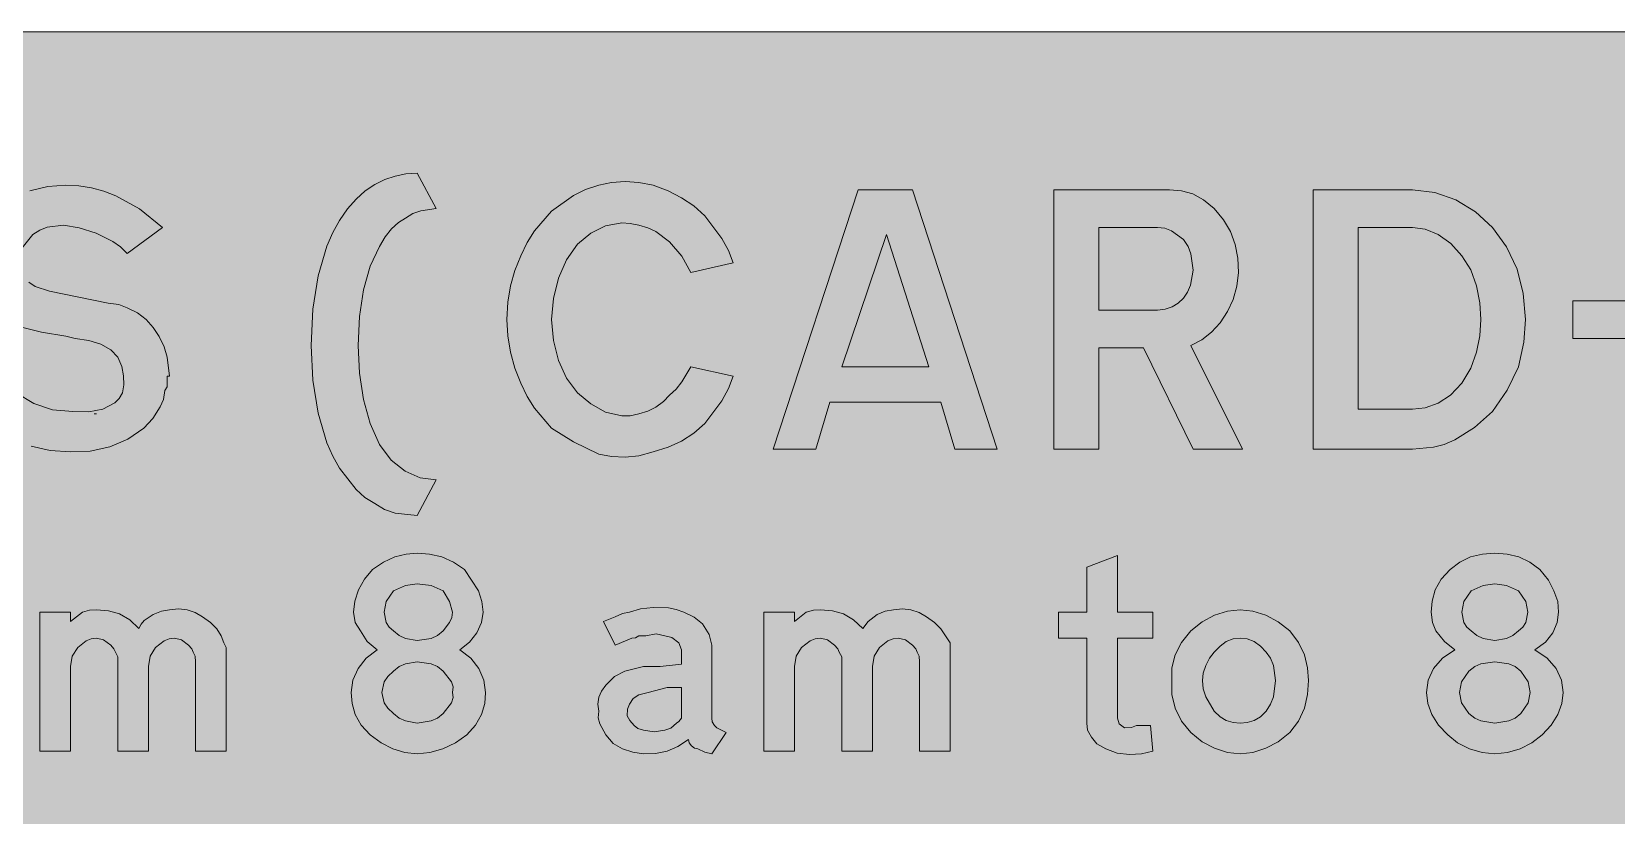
# Model space of a CAD drawing. Header units: metres. Extents: x 10 to 559, y 12 to 260.
# Drawn here: x 247.4 to 368.4, y 200.3 to 260.1 of the extents above; entities that cross this region are included whole.
import ezdxf

# ---------------------------------------------------------------- set-up
doc = ezdxf.new("R2010")
doc.units = ezdxf.units.M
for name, color, linetype, true_color in [('FILL_FIREBRICK_C36B00', 7, 'Continuous', 0xc36b00), ('FILL_WHITE_FFFFFF', 7, 'Continuous', 0xffffff), ('STROKE_WHITE_FFFFFF', 7, 'Continuous', 0xffffff)]:
    doc.layers.add(name, color=color, linetype=linetype, true_color=true_color)

msp = doc.modelspace()

# ---------------------------------------------------------------- hatches: boundary and pattern name
at = {"layer": 'FILL_FIREBRICK_C36B00', "true_color": 0xc36b00}
h = msp.add_hatch(color=7, dxfattribs=at)
h.dxf.hatch_style = 1
h.paths.add_polyline_path([(553.76, 259.97), (555.08, 259.58), (556.32, 258.96), (557.46, 258.12), (558.3, 256.98), (558.92, 255.74), (559.31, 254.42), (559.44, 253.08), (559.44, 19.26), (559.31, 17.91), (558.9, 16.56), (558.25, 15.32), (557.46, 14.22), (556.29, 13.28), (555.01, 12.6), (553.69, 12.2), (552.42, 12.06), (17.28, 12.06), (16.04, 12.2), (14.78, 12.6), (13.56, 13.28), (12.42, 14.22), (11.48, 15.36), (10.8, 16.61), (10.4, 17.92), (10.26, 19.26), (10.26, 253.08), (10.4, 254.34), (10.8, 255.6), (11.48, 256.93), (12.42, 258.12), (13.52, 259.04), (14.12, 259.36), (14.76, 259.56), (16.09, 259.97), (17.28, 260.1), (552.42, 260.1), (553.76, 259.97)])
at = {"layer": 'FILL_WHITE_FFFFFF', "true_color": 0xffffff}
h = msp.add_hatch(color=7, dxfattribs=at)
h.dxf.hatch_style = 1
h.paths.add_polyline_path([(276.84, 223.2), (275.15, 223.38), (274.33, 223.66), (273.6, 224.1), (272.85, 224.57), (272.18, 225.18), (270.9, 226.8), (270.39, 227.73), (269.95, 228.74), (269.28, 231.01), (268.87, 233.51), (268.74, 236.16), (268.87, 238.92), (269.28, 241.47), (269.95, 243.75), (270.39, 244.77), (270.9, 245.7), (271.52, 246.58), (272.18, 247.33), (272.87, 247.95), (273.6, 248.45), (274.36, 248.83), (275.15, 249.09), (275.98, 249.25), (276.84, 249.3), (278.28, 246.6), (277.11, 246.44), (276.51, 246.22), (275.94, 245.88), (275.4, 245.54), (274.88, 245.07), (274.4, 244.46), (273.96, 243.72), (273.25, 242.21), (272.74, 240.41), (272.44, 238.38), (272.34, 236.16), (272.44, 234.04), (272.74, 232.04), (273.25, 230.21), (273.96, 228.6), (274.86, 227.42), (275.92, 226.58), (277.07, 226.07), (278.28, 225.9), (276.84, 223.2)])
h = msp.add_hatch(color=7, dxfattribs=at)
h.dxf.hatch_style = 1
h.paths.add_polyline_path([(257.76, 233.28), (257.74, 233.01), (257.58, 232.74), (257.47, 232.04), (257.22, 231.48), (256.66, 230.6), (255.96, 229.86), (254.76, 229.02), (253.37, 228.42), (251.88, 228.09), (250.38, 228.06), (248.82, 228.16), (247.36, 228.47), (245.98, 228.97), (244.62, 229.68), (243.38, 230.6), (242.28, 231.66), (244.98, 233.82), (246.23, 232.56), (247.57, 231.73), (249, 231.26), (250.56, 231.12), (251.76, 231.09), (252.85, 231.3), (253.75, 231.78), (254.09, 232.13), (254.34, 232.56), (254.44, 233.16), (254.43, 233.84), (254.29, 234.56), (253.98, 235.26), (253.45, 235.84), (252.7, 236.25), (251.78, 236.53), (250.74, 236.7), (250.02, 236.88), (248.15, 237.17), (246.42, 237.6), (245.61, 237.98), (244.8, 238.5), (244.06, 239.27), (243.49, 240.21), (243.13, 241.28), (243, 242.46), (243.13, 243.66), (243.49, 244.8), (244.06, 245.8), (244.8, 246.6), (245.97, 247.41), (247.27, 247.97), (248.65, 248.3), (250.02, 248.4), (251.02, 248.35), (251.98, 248.2), (252.92, 247.94), (253.84, 247.59), (255.64, 246.58), (257.4, 245.16), (254.7, 243.18), (254.19, 243.68), (253.61, 244.1), (252.34, 244.73), (251.03, 245.13), (249.84, 245.34), (248.6, 245.18), (248.04, 244.96), (247.5, 244.62), (246.69, 243.61), (246.44, 243.03), (246.42, 242.46), (246.52, 241.93), (246.78, 241.43), (247.18, 240.99), (247.68, 240.66), (248.76, 240.3), (253.26, 239.4), (254.05, 239.29), (254.7, 239.04), (255.49, 238.66), (256.14, 238.14), (256.67, 237.54), (257.15, 236.84), (257.53, 236.06), (257.76, 235.26), (257.94, 233.82), (257.76, 233.82), (257.76, 233.75), (257.76, 233.64), (257.76, 233.28)])
h = msp.add_hatch(color=7, dxfattribs=at)
h.dxf.hatch_style = 1
h.paths.add_polyline_path([(297.04, 242.98), (296.1, 244.08), (295.06, 244.85), (294.43, 245.14), (293.76, 245.34), (293.09, 245.48), (292.45, 245.52), (291.22, 245.3), (290.09, 244.73), (289.08, 243.9), (288.24, 242.7), (287.62, 241.29), (287.23, 239.75), (287.1, 238.14), (287.23, 236.53), (287.62, 235.01), (288.24, 233.66), (289.08, 232.56), (290.09, 231.7), (291.22, 231.08), (292.45, 230.79), (293.09, 230.8), (293.76, 230.94), (294.43, 231.14), (295.06, 231.46), (295.63, 231.88), (296.1, 232.38), (296.61, 232.84), (297.04, 233.39), (297.72, 234.54), (300.96, 233.82), (300.6, 232.88), (300.08, 231.95), (298.8, 230.22), (297.95, 229.48), (297.02, 228.87), (295.99, 228.4), (294.84, 228.06), (293.76, 227.75), (292.7, 227.63), (291.68, 227.68), (290.7, 227.88), (288.76, 228.8), (287.1, 229.86), (285.79, 231.37), (285.23, 232.26), (284.76, 233.28), (284.29, 234.42), (283.95, 235.64), (283.75, 236.9), (283.68, 238.14), (283.75, 239.46), (283.95, 240.71), (284.29, 241.89), (284.76, 243), (285.23, 244.02), (285.79, 244.91), (287.1, 246.42), (288.76, 247.61), (289.68, 248.07), (290.7, 248.4), (291.68, 248.6), (292.7, 248.67), (293.76, 248.6), (294.84, 248.4), (295.99, 247.96), (297.02, 247.43), (297.95, 246.81), (298.8, 246.06), (300.08, 244.33), (300.6, 243.4), (300.96, 242.46), (297.72, 241.74), (297.04, 242.98)])
h = msp.add_hatch(color=7, dxfattribs=at)
h.dxf.hatch_style = 1
h.paths.add_polyline_path([(321.12, 228.24), (317.88, 228.24), (316.8, 231.84), (308.34, 231.84), (307.26, 228.24), (304.02, 228.24), (310.5, 248.04), (314.64, 248.04), (321.12, 228.24)])
h.paths.add_polyline_path([(309.24, 234.54), (315.9, 234.54), (312.66, 244.62), (309.24, 234.54)], flags=16)
h = msp.add_hatch(color=7, dxfattribs=at)
h.dxf.hatch_style = 1
h.paths.add_polyline_path([(334.26, 248.04), (335.17, 247.97), (336.04, 247.73), (336.87, 247.28), (337.68, 246.6), (338.39, 245.76), (338.92, 244.85), (339.27, 243.87), (339.48, 242.82), (339.52, 241.74), (339.4, 240.69), (339.12, 239.68), (338.69, 238.75), (338.14, 237.9), (337.48, 237.18), (336.72, 236.59), (335.88, 236.16), (339.84, 228.24), (336.06, 228.24), (332.28, 235.98), (328.86, 235.98), (328.86, 228.24), (325.44, 228.24), (325.44, 248.04), (334.26, 248.04)])
h.paths.add_polyline_path([(333.94, 238.93), (334.47, 239.11), (334.93, 239.4), (335.32, 239.78), (335.63, 240.24), (335.87, 240.76), (336.06, 241.92), (335.9, 243.16), (335.68, 243.72), (335.34, 244.26), (334.42, 244.91), (333.9, 245.1), (333.36, 245.16), (328.86, 245.16), (328.86, 238.86), (333.36, 238.86), (333.94, 238.93)], flags=16)
h = msp.add_hatch(color=7, dxfattribs=at)
h.dxf.hatch_style = 1
h.paths.add_polyline_path([(356.13, 247.28), (357.61, 246.37), (358.92, 245.16), (360, 243.68), (360.79, 241.99), (361.27, 240.12), (361.44, 238.14), (361.3, 236.41), (360.9, 234.54), (360.04, 232.76), (358.92, 231.12), (357.55, 229.91), (356.04, 228.96), (355.23, 228.62), (354.42, 228.4), (352.8, 228.24), (345.24, 228.24), (345.24, 248.04), (352.8, 248.04), (354.52, 247.84), (356.13, 247.28)])
h.paths.add_polyline_path([(348.66, 231.3), (352.8, 231.3), (353.77, 231.41), (354.76, 231.75), (355.71, 232.36), (356.58, 233.28), (357.26, 234.42), (357.7, 235.64), (357.95, 236.9), (358.02, 238.14), (357.95, 239.41), (357.7, 240.71), (357.26, 241.94), (356.58, 243), (355.75, 243.95), (354.78, 244.62), (353.79, 245.03), (352.8, 245.16), (348.66, 245.16), (348.66, 231.3)], flags=16)
h = msp.add_hatch(color=7, dxfattribs=at)
h.dxf.hatch_style = 1
h.paths.add_polyline_path([(371.34, 239.58), (371.34, 236.7), (365.04, 236.7), (365.04, 239.58), (371.34, 239.58)])
h = msp.add_hatch(color=7, dxfattribs=at)
h.dxf.hatch_style = 1
h.paths.add_polyline_path([(281.93, 210.64), (282.06, 209.7), (281.99, 208.86), (281.74, 208.01), (281.3, 207.19), (280.62, 206.46), (279.75, 205.86), (278.8, 205.4), (277.81, 205.12), (276.84, 205.02), (275.9, 205.12), (274.97, 205.4), (274.08, 205.86), (273.24, 206.46), (272.56, 207.19), (272.11, 208.01), (271.87, 208.86), (271.8, 209.7), (271.93, 210.64), (272.32, 211.52), (272.94, 212.31), (273.78, 212.94), (273.01, 213.59), (272.52, 214.38), (272.11, 215.03), (271.98, 215.82), (272.08, 216.66), (272.36, 217.51), (272.82, 218.33), (273.42, 219.06), (274.26, 219.64), (275.13, 220.03), (276, 220.25), (276.84, 220.32), (277.78, 220.25), (278.71, 220.03), (279.6, 219.64), (280.44, 219.06), (281.52, 217.44), (281.77, 216.63), (281.88, 215.82), (281.75, 215.02), (281.38, 214.25), (280.82, 213.54), (280.08, 212.94), (280.92, 212.31), (281.54, 211.52), (281.93, 210.64)])
h.paths.add_polyline_path([(275.04, 211.32), (274.6, 210.92), (274.32, 210.51), (274.14, 209.7), (274.32, 208.89), (274.6, 208.49), (275.04, 208.08), (275.47, 207.74), (275.94, 207.52), (276.84, 207.36), (277.9, 207.52), (278.38, 207.74), (278.82, 208.08), (279.45, 208.89), (279.58, 209.3), (279.54, 209.7), (279.58, 210.11), (279.45, 210.51), (278.82, 211.32), (278.38, 211.66), (277.9, 211.88), (276.84, 212.04), (275.94, 211.88), (275.47, 211.66), (275.04, 211.32)], flags=16)
h.paths.add_polyline_path([(278.38, 214.04), (278.82, 214.38), (279.31, 215.03), (279.48, 215.42), (279.54, 215.82), (279.31, 216.63), (278.82, 217.44), (277.9, 217.85), (276.84, 217.98), (275.94, 217.85), (275.04, 217.44), (274.48, 216.63), (274.32, 215.82), (274.48, 215.03), (274.7, 214.68), (275.04, 214.38), (275.47, 214.04), (275.94, 213.82), (276.84, 213.66), (277.9, 213.82), (278.38, 214.04)], flags=16)
h = msp.add_hatch(color=7, dxfattribs=at)
h.dxf.hatch_style = 1
h.paths.add_polyline_path([(364.18, 210.64), (364.32, 209.7), (364.22, 208.86), (363.91, 208.01), (363.41, 207.19), (362.7, 206.46), (361.93, 205.86), (361.03, 205.4), (360.07, 205.12), (359.1, 205.02), (358.13, 205.12), (357.16, 205.4), (356.26, 205.86), (355.5, 206.46), (354.79, 207.19), (354.28, 208.01), (353.98, 208.86), (353.88, 209.7), (354.01, 210.64), (354.42, 211.52), (355.09, 212.31), (356.04, 212.94), (355.25, 213.59), (354.6, 214.38), (354.35, 215.03), (354.24, 215.82), (354.31, 216.66), (354.55, 217.51), (355, 218.33), (355.68, 219.06), (356.42, 219.64), (357.25, 220.03), (358.16, 220.25), (359.1, 220.32), (360.04, 220.25), (360.94, 220.03), (361.78, 219.64), (362.52, 219.06), (363.19, 218.25), (363.6, 217.44), (363.91, 216.63), (363.96, 215.82), (363.86, 215.02), (363.53, 214.25), (362.97, 213.54), (362.16, 212.94), (363.1, 212.31), (363.78, 211.52), (364.18, 210.64)])
h.paths.add_polyline_path([(357.12, 211.32), (356.56, 210.51), (356.4, 209.7), (356.56, 208.89), (357.12, 208.08), (357.56, 207.74), (358.04, 207.52), (359.1, 207.36), (360.16, 207.52), (360.64, 207.74), (361.08, 208.08), (361.64, 208.89), (361.8, 209.7), (361.64, 210.51), (361.08, 211.32), (360.64, 211.66), (360.16, 211.88), (359.1, 212.04), (358.04, 211.88), (357.56, 211.66), (357.12, 211.32)], flags=16)
h.paths.add_polyline_path([(360.47, 214.04), (360.9, 214.38), (361.24, 214.68), (361.46, 215.03), (361.62, 215.82), (361.46, 216.63), (360.9, 217.44), (360, 217.85), (359.1, 217.98), (358.2, 217.85), (357.3, 217.44), (356.74, 216.63), (356.58, 215.82), (356.74, 215.03), (356.96, 214.68), (357.3, 214.38), (357.73, 214.04), (358.2, 213.82), (359.1, 213.66), (360, 213.82), (360.47, 214.04)], flags=16)
h = msp.add_hatch(color=7, dxfattribs=at)
h.dxf.hatch_style = 1
h.paths.add_polyline_path([(330.43, 207.29), (330.84, 207), (331.36, 207.02), (331.74, 207.18), (332.82, 207.18), (333, 205.2), (332.13, 205), (331.2, 204.95), (330.27, 205.07), (329.4, 205.38), (328.72, 205.76), (328.32, 206.28), (328, 206.82), (327.96, 207.36), (327.96, 213.84), (325.8, 213.84), (325.8, 215.82), (327.96, 215.82), (327.96, 219.24), (330.3, 220.14), (330.3, 215.82), (333, 215.82), (333, 213.84), (330.3, 213.84), (330.3, 207.72), (330.43, 207.29)])
h = msp.add_hatch(color=7, dxfattribs=at)
h.dxf.hatch_style = 1
h.paths.add_polyline_path([(253.8, 212.76), (253.69, 213.03), (253.44, 213.3), (252.9, 213.71), (252.36, 213.84), (251.96, 213.78), (251.57, 213.62), (250.92, 213.12), (250.51, 212.47), (250.38, 211.68), (250.38, 205.2), (248.04, 205.2), (248.04, 215.82), (250.38, 215.82), (250.38, 215.1), (251.28, 215.82), (251.82, 215.98), (252.36, 216), (253.27, 215.93), (254.11, 215.69), (254.89, 215.24), (255.6, 214.56), (255.77, 214.91), (256, 215.17), (256.68, 215.64), (257.31, 215.89), (257.94, 216), (258.61, 216.07), (259.27, 216), (259.89, 215.8), (260.46, 215.46), (261.07, 215.02), (261.54, 214.54), (261.88, 214.02), (262.08, 213.48), (262.26, 213.12), (262.26, 212.76), (262.26, 205.2), (259.92, 205.2), (259.92, 212.04), (259.9, 212.47), (259.74, 212.76), (259.63, 213.03), (259.38, 213.3), (258.84, 213.71), (258.3, 213.84), (257.9, 213.78), (257.51, 213.62), (256.86, 213.12), (256.45, 212.47), (256.32, 211.68), (256.32, 205.2), (253.98, 205.2), (253.98, 212.22), (253.98, 212.4), (253.8, 212.76)])
h = msp.add_hatch(color=7, dxfattribs=at)
h.dxf.hatch_style = 1
h.paths.add_polyline_path([(291.96, 215.46), (292.5, 215.71), (293.04, 215.82), (293.87, 216.07), (294.84, 216.18), (296.01, 216.14), (296.61, 216.03), (297.18, 215.82), (297.97, 215.44), (298.62, 214.92), (299.12, 214.11), (299.34, 213.3), (299.34, 211.14), (299.34, 207.72), (299.36, 207.45), (299.52, 207.18), (299.7, 207), (300.42, 206.64), (299.34, 205.02), (298.8, 205.13), (298.26, 205.38), (298, 205.44), (297.77, 205.61), (297.6, 205.84), (297.54, 206.1), (296.73, 205.58), (295.92, 205.2), (295.02, 205.04), (294.12, 205.02), (293.31, 205.13), (292.5, 205.38), (291.8, 205.79), (291.24, 206.46), (290.77, 207.29), (290.66, 207.75), (290.7, 208.26), (290.63, 208.8), (290.7, 209.32), (290.9, 209.8), (291.24, 210.24), (291.89, 210.92), (292.68, 211.32), (294.12, 211.68), (295.38, 211.68), (297, 211.86), (297, 212.4), (297, 212.94), (296.82, 213.48), (296.28, 213.89), (295.74, 214.02), (295.09, 214.16), (294.3, 214.02), (293.76, 214.02), (293.49, 213.86), (293.22, 213.84), (291.96, 213.3), (291.06, 215.1), (291.96, 215.46)])
h.paths.add_polyline_path([(295.74, 206.82), (296.19, 206.96), (296.64, 207.36), (296.82, 207.47), (297, 207.72), (297, 208.26), (297, 210.06), (295.92, 210.06), (294.48, 209.7), (293.76, 209.52), (293.33, 209.23), (293.04, 208.8), (292.88, 208.42), (292.86, 207.9), (293.06, 207.54), (293.4, 207.18), (293.69, 206.93), (294.12, 206.82), (294.93, 206.69), (295.74, 206.82)], flags=16)
h = msp.add_hatch(color=7, dxfattribs=at)
h.dxf.hatch_style = 1
h.paths.add_polyline_path([(309.06, 212.76), (308.95, 213.03), (308.7, 213.3), (308.16, 213.71), (307.62, 213.84), (307.22, 213.78), (306.83, 213.62), (306.18, 213.12), (305.77, 212.47), (305.64, 211.68), (305.64, 205.2), (303.3, 205.2), (303.3, 215.82), (305.64, 215.82), (305.64, 215.1), (306.54, 215.82), (307.08, 215.98), (307.62, 216), (308.53, 215.93), (309.37, 215.69), (310.15, 215.24), (310.86, 214.56), (311.26, 215.1), (311.94, 215.64), (312.57, 215.89), (313.2, 216), (313.87, 216.07), (314.53, 216), (315.15, 215.8), (315.72, 215.46), (316.33, 215.02), (316.82, 214.54), (317.52, 213.48), (317.52, 213.12), (317.52, 212.76), (317.52, 205.2), (315.18, 205.2), (315.18, 212.04), (315.16, 212.47), (315, 212.76), (314.89, 213.03), (314.64, 213.3), (314.1, 213.71), (313.56, 213.84), (313.16, 213.78), (312.77, 213.62), (312.12, 213.12), (311.71, 212.47), (311.58, 211.68), (311.58, 205.2), (309.24, 205.2), (309.24, 212.22), (309.24, 212.29), (309.24, 212.4), (309.06, 212.76)])
h = msp.add_hatch(color=7, dxfattribs=at)
h.dxf.hatch_style = 1
h.paths.add_polyline_path([(334.69, 212.56), (335.17, 213.51), (335.88, 214.38), (336.75, 215.09), (337.7, 215.6), (338.69, 215.9), (339.66, 216), (340.63, 215.9), (341.62, 215.6), (342.57, 215.09), (343.44, 214.38), (344.12, 213.51), (344.56, 212.56), (344.81, 211.57), (344.88, 210.6), (344.81, 209.53), (344.56, 208.49), (344.12, 207.51), (343.44, 206.64), (342.57, 205.93), (341.62, 205.43), (340.63, 205.12), (339.66, 205.02), (338.69, 205.12), (337.7, 205.43), (336.75, 205.93), (335.88, 206.64), (335.17, 207.51), (334.69, 208.49), (334.44, 209.53), (334.44, 210.6), (334.44, 211.57), (334.69, 212.56)])
h.paths.add_polyline_path([(338.6, 213.57), (338.12, 213.23), (337.68, 212.76), (337.31, 212.3), (337.03, 211.75), (336.84, 211.17), (336.78, 210.6), (336.84, 209.96), (337.03, 209.36), (337.68, 208.26), (338.12, 207.82), (338.6, 207.54), (339.12, 207.4), (339.66, 207.36), (340.2, 207.4), (340.72, 207.54), (341.2, 207.82), (341.64, 208.26), (341.98, 208.8), (342.2, 209.36), (342.36, 210.6), (342.2, 211.75), (341.98, 212.3), (341.64, 212.76), (341.2, 213.23), (340.72, 213.57), (340.2, 213.77), (339.66, 213.84), (339.12, 213.77), (338.6, 213.57)], flags=16)

# ---------------------------------------------------------------- linework, layer by layer
at = {"layer": 'FILL_FIREBRICK_C36B00', "lineweight": 0, "true_color": 0xc36b00}
msp.add_lwpolyline([(17.28, 260.1), (552.42, 260.1), (553.76, 259.97), (555.08, 259.58), (556.32, 258.96), (557.46, 258.12), (558.3, 256.98), (558.92, 255.74), (559.31, 254.42), (559.44, 253.08), (559.44, 19.26), (559.31, 17.91), (558.9, 16.56), (558.25, 15.32), (557.46, 14.22), (556.29, 13.28), (555.01, 12.6), (553.69, 12.2), (552.42, 12.06), (17.28, 12.06)], dxfattribs=at)
at = {"layer": 'FILL_WHITE_FFFFFF', "lineweight": 0, "true_color": 0xffffff}
for points in [[(276.84, 223.2), (275.15, 223.38), (274.33, 223.66), (273.6, 224.1), (272.85, 224.57), (272.18, 225.18), (270.9, 226.8), (270.39, 227.73), (269.95, 228.74), (269.28, 231.01), (268.87, 233.51), (268.74, 236.16), (268.87, 238.92), (269.28, 241.47), (269.95, 243.75), (270.39, 244.77), (270.9, 245.7), (271.52, 246.58), (272.18, 247.33), (272.87, 247.95), (273.6, 248.45), (274.36, 248.83), (275.15, 249.09), (275.98, 249.25), (276.84, 249.3), (278.28, 246.6), (277.11, 246.44), (276.51, 246.22), (275.94, 245.88), (275.4, 245.54), (274.88, 245.07), (274.4, 244.46), (273.96, 243.72), (273.25, 242.21), (272.74, 240.41), (272.44, 238.38), (272.34, 236.16), (272.44, 234.04), (272.74, 232.04), (273.25, 230.21), (273.96, 228.6), (274.86, 227.42), (275.92, 226.58), (277.07, 226.07), (278.28, 225.9)], [(297.04, 242.98), (296.1, 244.08), (295.06, 244.85), (294.43, 245.14), (293.76, 245.34), (293.09, 245.48), (292.45, 245.52), (291.22, 245.3), (290.09, 244.73), (289.08, 243.9), (288.24, 242.7), (287.62, 241.29), (287.23, 239.75), (287.1, 238.14), (287.23, 236.53), (287.62, 235.01), (288.24, 233.66), (289.08, 232.56), (290.09, 231.7), (291.22, 231.08), (292.45, 230.79), (293.09, 230.8), (293.76, 230.94), (294.43, 231.14), (295.06, 231.46), (295.63, 231.88), (296.1, 232.38), (296.61, 232.84), (297.04, 233.39), (297.72, 234.54), (300.96, 233.82), (300.6, 232.88), (300.08, 231.95), (298.8, 230.22), (297.95, 229.48), (297.02, 228.87), (295.99, 228.4), (294.84, 228.06), (293.76, 227.75), (292.7, 227.63), (291.68, 227.68), (290.7, 227.88), (288.76, 228.8), (287.1, 229.86), (285.79, 231.37), (285.23, 232.26), (284.76, 233.28), (284.29, 234.42), (283.95, 235.64), (283.75, 236.9), (283.68, 238.14), (283.75, 239.46), (283.95, 240.71), (284.29, 241.89), (284.76, 243), (285.23, 244.02), (285.79, 244.91), (287.1, 246.42), (288.76, 247.61), (289.68, 248.07), (290.7, 248.4), (291.68, 248.6), (292.7, 248.67), (293.76, 248.6), (294.84, 248.4), (295.99, 247.96), (297.02, 247.43), (297.95, 246.81), (298.8, 246.06), (300.08, 244.33), (300.6, 243.4), (300.96, 242.46), (297.72, 241.74)], [(321.12, 228.24), (317.88, 228.24), (316.8, 231.84), (308.34, 231.84), (307.26, 228.24), (304.02, 228.24), (310.5, 248.04), (314.64, 248.04)], [(334.26, 248.04), (335.17, 247.97), (336.04, 247.73), (336.87, 247.28), (337.68, 246.6), (338.39, 245.76), (338.92, 244.85), (339.27, 243.87), (339.48, 242.82), (339.52, 241.74), (339.4, 240.69), (339.12, 239.68), (338.69, 238.75), (338.14, 237.9), (337.48, 237.18), (336.72, 236.59), (335.88, 236.16), (339.84, 228.24), (336.06, 228.24), (332.28, 235.98), (328.86, 235.98), (328.86, 228.24), (325.44, 228.24), (325.44, 248.04)], [(356.13, 247.28), (357.61, 246.37), (358.92, 245.16), (360, 243.68), (360.79, 241.99), (361.27, 240.12), (361.44, 238.14), (361.3, 236.41), (360.9, 234.54), (360.04, 232.76), (358.92, 231.12), (357.55, 229.91), (356.04, 228.96), (355.23, 228.62), (354.42, 228.4), (352.8, 228.24), (345.24, 228.24), (345.24, 248.04), (352.8, 248.04), (354.52, 247.84)], [(309.24, 234.54), (315.9, 234.54), (312.66, 244.62)], [(333.94, 238.93), (334.47, 239.11), (334.93, 239.4), (335.32, 239.78), (335.63, 240.24), (335.87, 240.76), (336.06, 241.92), (335.9, 243.16), (335.68, 243.72), (335.34, 244.26), (334.42, 244.91), (333.9, 245.1), (333.36, 245.16), (328.86, 245.16), (328.86, 238.86), (333.36, 238.86)], [(348.66, 231.3), (352.8, 231.3), (353.77, 231.41), (354.76, 231.75), (355.71, 232.36), (356.58, 233.28), (357.26, 234.42), (357.7, 235.64), (357.95, 236.9), (358.02, 238.14), (357.95, 239.41), (357.7, 240.71), (357.26, 241.94), (356.58, 243), (355.75, 243.95), (354.78, 244.62), (353.79, 245.03), (352.8, 245.16), (348.66, 245.16)], [(371.34, 239.58), (371.34, 236.7), (365.04, 236.7), (365.04, 239.58)], [(281.93, 210.64), (282.06, 209.7), (281.99, 208.86), (281.74, 208.01), (281.3, 207.19), (280.62, 206.46), (279.75, 205.86), (278.8, 205.4), (277.81, 205.12), (276.84, 205.02), (275.9, 205.12), (274.97, 205.4), (274.08, 205.86), (273.24, 206.46), (272.56, 207.19), (272.11, 208.01), (271.87, 208.86), (271.8, 209.7), (271.93, 210.64), (272.32, 211.52), (272.94, 212.31), (273.78, 212.94), (273.01, 213.59), (272.52, 214.38), (272.11, 215.03), (271.98, 215.82), (272.08, 216.66), (272.36, 217.51), (272.82, 218.33), (273.42, 219.06), (274.26, 219.64), (275.13, 220.03), (276, 220.25), (276.84, 220.32), (277.78, 220.25), (278.71, 220.03), (279.6, 219.64), (280.44, 219.06), (281.52, 217.44), (281.77, 216.63), (281.88, 215.82), (281.75, 215.02), (281.38, 214.25), (280.82, 213.54), (280.08, 212.94), (280.92, 212.31), (281.54, 211.52)], [(364.18, 210.64), (364.32, 209.7), (364.22, 208.86), (363.91, 208.01), (363.41, 207.19), (362.7, 206.46), (361.93, 205.86), (361.03, 205.4), (360.07, 205.12), (359.1, 205.02), (358.13, 205.12), (357.16, 205.4), (356.26, 205.86), (355.5, 206.46), (354.79, 207.19), (354.28, 208.01), (353.98, 208.86), (353.88, 209.7), (354.01, 210.64), (354.42, 211.52), (355.09, 212.31), (356.04, 212.94), (355.25, 213.59), (354.6, 214.38), (354.35, 215.03), (354.24, 215.82), (354.31, 216.66), (354.55, 217.51), (355, 218.33), (355.68, 219.06), (356.42, 219.64), (357.25, 220.03), (358.16, 220.25), (359.1, 220.32), (360.04, 220.25), (360.94, 220.03), (361.78, 219.64), (362.52, 219.06), (363.19, 218.25), (363.6, 217.44), (363.91, 216.63), (363.96, 215.82), (363.86, 215.02), (363.53, 214.25), (362.97, 213.54), (362.16, 212.94), (363.1, 212.31), (363.78, 211.52)], [(330.43, 207.29), (330.84, 207), (331.36, 207.02), (331.74, 207.18), (332.82, 207.18), (333, 205.2), (332.13, 205), (331.2, 204.95), (330.27, 205.07), (329.4, 205.38), (328.72, 205.76), (328.32, 206.28), (328, 206.82), (327.96, 207.36), (327.96, 213.84), (325.8, 213.84), (325.8, 215.82), (327.96, 215.82), (327.96, 219.24), (330.3, 220.14), (330.3, 215.82), (333, 215.82), (333, 213.84), (330.3, 213.84), (330.3, 207.72)], [(278.38, 214.04), (278.82, 214.38), (279.31, 215.03), (279.48, 215.42), (279.54, 215.82), (279.31, 216.63), (278.82, 217.44), (277.9, 217.85), (276.84, 217.98), (275.94, 217.85), (275.04, 217.44), (274.48, 216.63), (274.32, 215.82), (274.48, 215.03), (274.7, 214.68), (275.04, 214.38), (275.47, 214.04), (275.94, 213.82), (276.84, 213.66), (277.9, 213.82)], [(360.47, 214.04), (360.9, 214.38), (361.24, 214.68), (361.46, 215.03), (361.62, 215.82), (361.46, 216.63), (360.9, 217.44), (360, 217.85), (359.1, 217.98), (358.2, 217.85), (357.3, 217.44), (356.74, 216.63), (356.58, 215.82), (356.74, 215.03), (356.96, 214.68), (357.3, 214.38), (357.73, 214.04), (358.2, 213.82), (359.1, 213.66), (360, 213.82)], [(253.8, 212.76), (253.69, 213.03), (253.44, 213.3), (252.9, 213.71), (252.36, 213.84), (251.96, 213.78), (251.57, 213.62), (250.92, 213.12), (250.51, 212.47), (250.38, 211.68), (250.38, 205.2), (248.04, 205.2), (248.04, 215.82), (250.38, 215.82), (250.38, 215.1), (251.28, 215.82), (251.82, 215.98), (252.36, 216), (253.27, 215.93), (254.11, 215.69), (254.89, 215.24), (255.6, 214.56), (255.77, 214.91), (256, 215.17), (256.68, 215.64), (257.31, 215.89), (257.94, 216), (258.61, 216.07), (259.27, 216), (259.89, 215.8), (260.46, 215.46), (261.07, 215.02), (261.54, 214.54), (261.88, 214.02), (262.08, 213.48), (262.26, 213.12), (262.26, 212.76), (262.26, 205.2), (259.92, 205.2), (259.92, 212.04), (259.9, 212.47), (259.74, 212.76), (259.63, 213.03), (259.38, 213.3), (258.84, 213.71), (258.3, 213.84), (257.9, 213.78), (257.51, 213.62), (256.86, 213.12), (256.45, 212.47), (256.32, 211.68), (256.32, 205.2), (253.98, 205.2), (253.98, 212.22), (253.98, 212.4)], [(291.96, 215.46), (292.5, 215.71), (293.04, 215.82), (293.87, 216.07), (294.84, 216.18), (296.01, 216.14), (296.61, 216.03), (297.18, 215.82), (297.97, 215.44), (298.62, 214.92), (299.12, 214.11), (299.34, 213.3), (299.34, 211.14), (299.34, 207.72), (299.36, 207.45), (299.52, 207.18), (299.7, 207), (300.42, 206.64), (299.34, 205.02), (298.8, 205.13), (298.26, 205.38), (298, 205.44), (297.77, 205.61), (297.6, 205.84), (297.54, 206.1), (296.73, 205.58), (295.92, 205.2), (295.02, 205.04), (294.12, 205.02), (293.31, 205.13), (292.5, 205.38), (291.8, 205.79), (291.24, 206.46), (290.77, 207.29), (290.66, 207.75), (290.7, 208.26), (290.63, 208.8), (290.7, 209.32), (290.9, 209.8), (291.24, 210.24), (291.89, 210.92), (292.68, 211.32), (294.12, 211.68), (295.38, 211.68), (297, 211.86), (297, 212.4), (297, 212.94), (296.82, 213.48), (296.28, 213.89), (295.74, 214.02), (295.09, 214.16), (294.3, 214.02), (293.76, 214.02), (293.49, 213.86), (293.22, 213.84), (291.96, 213.3), (291.06, 215.1)], [(309.06, 212.76), (308.95, 213.03), (308.7, 213.3), (308.16, 213.71), (307.62, 213.84), (307.22, 213.78), (306.83, 213.62), (306.18, 213.12), (305.77, 212.47), (305.64, 211.68), (305.64, 205.2), (303.3, 205.2), (303.3, 215.82), (305.64, 215.82), (305.64, 215.1), (306.54, 215.82), (307.08, 215.98), (307.62, 216), (308.53, 215.93), (309.37, 215.69), (310.15, 215.24), (310.86, 214.56), (311.26, 215.1), (311.94, 215.64), (312.57, 215.89), (313.2, 216), (313.87, 216.07), (314.53, 216), (315.15, 215.8), (315.72, 215.46), (316.33, 215.02), (316.82, 214.54), (317.52, 213.48), (317.52, 213.12), (317.52, 212.76), (317.52, 205.2), (315.18, 205.2), (315.18, 212.04), (315.16, 212.47), (315, 212.76), (314.89, 213.03), (314.64, 213.3), (314.1, 213.71), (313.56, 213.84), (313.16, 213.78), (312.77, 213.62), (312.12, 213.12), (311.71, 212.47), (311.58, 211.68), (311.58, 205.2), (309.24, 205.2), (309.24, 212.22), (309.24, 212.29), (309.24, 212.4)], [(334.69, 212.56), (335.17, 213.51), (335.88, 214.38), (336.75, 215.09), (337.7, 215.6), (338.69, 215.9), (339.66, 216), (340.63, 215.9), (341.62, 215.6), (342.57, 215.09), (343.44, 214.38), (344.12, 213.51), (344.56, 212.56), (344.81, 211.57), (344.88, 210.6), (344.81, 209.53), (344.56, 208.49), (344.12, 207.51), (343.44, 206.64), (342.57, 205.93), (341.62, 205.43), (340.63, 205.12), (339.66, 205.02), (338.69, 205.12), (337.7, 205.43), (336.75, 205.93), (335.88, 206.64), (335.17, 207.51), (334.69, 208.49), (334.44, 209.53), (334.44, 210.6), (334.44, 211.57)], [(338.6, 213.57), (338.12, 213.23), (337.68, 212.76), (337.31, 212.3), (337.03, 211.75), (336.84, 211.17), (336.78, 210.6), (336.84, 209.96), (337.03, 209.36), (337.68, 208.26), (338.12, 207.82), (338.6, 207.54), (339.12, 207.4), (339.66, 207.36), (340.2, 207.4), (340.72, 207.54), (341.2, 207.82), (341.64, 208.26), (341.98, 208.8), (342.2, 209.36), (342.36, 210.6), (342.2, 211.75), (341.98, 212.3), (341.64, 212.76), (341.2, 213.23), (340.72, 213.57), (340.2, 213.77), (339.66, 213.84), (339.12, 213.77)], [(275.04, 211.32), (274.6, 210.92), (274.32, 210.51), (274.14, 209.7), (274.32, 208.89), (274.6, 208.49), (275.04, 208.08), (275.47, 207.74), (275.94, 207.52), (276.84, 207.36), (277.9, 207.52), (278.38, 207.74), (278.82, 208.08), (279.45, 208.89), (279.58, 209.3), (279.54, 209.7), (279.58, 210.11), (279.45, 210.51), (278.82, 211.32), (278.38, 211.66), (277.9, 211.88), (276.84, 212.04), (275.94, 211.88), (275.47, 211.66)], [(357.12, 211.32), (356.56, 210.51), (356.4, 209.7), (356.56, 208.89), (357.12, 208.08), (357.56, 207.74), (358.04, 207.52), (359.1, 207.36), (360.16, 207.52), (360.64, 207.74), (361.08, 208.08), (361.64, 208.89), (361.8, 209.7), (361.64, 210.51), (361.08, 211.32), (360.64, 211.66), (360.16, 211.88), (359.1, 212.04), (358.04, 211.88), (357.56, 211.66)], [(295.74, 206.82), (296.19, 206.96), (296.64, 207.36), (296.82, 207.47), (297, 207.72), (297, 208.26), (297, 210.06), (295.92, 210.06), (294.48, 209.7), (293.76, 209.52), (293.33, 209.23), (293.04, 208.8), (292.88, 208.42), (292.86, 207.9), (293.06, 207.54), (293.4, 207.18), (293.69, 206.93), (294.12, 206.82), (294.93, 206.69)]]:
    msp.add_lwpolyline(points, close=True, dxfattribs=at)
for points in [[(247.27, 247.97), (248.65, 248.3), (250.02, 248.4), (251.02, 248.35), (251.98, 248.2), (252.92, 247.94), (253.84, 247.59), (255.64, 246.58), (257.4, 245.16), (254.7, 243.18), (254.19, 243.68), (253.61, 244.1), (252.34, 244.73), (251.03, 245.13), (249.84, 245.34), (248.6, 245.18), (248.04, 244.96), (247.5, 244.62), (246.69, 243.61)], [(247.18, 240.99), (247.68, 240.66), (248.76, 240.3), (253.26, 239.4), (254.05, 239.29), (254.7, 239.04), (255.49, 238.66), (256.14, 238.14), (256.67, 237.54), (257.15, 236.84), (257.53, 236.06), (257.76, 235.26), (257.94, 233.82), (257.76, 233.82), (257.76, 233.75), (257.76, 233.64), (257.76, 233.28), (257.74, 233.01), (257.58, 232.74), (257.47, 232.04), (257.22, 231.48), (256.66, 230.6), (255.96, 229.86), (254.76, 229.02), (253.37, 228.42), (251.88, 228.09), (250.38, 228.06), (248.82, 228.16), (247.36, 228.47)], [(246.23, 232.56), (247.57, 231.73), (249, 231.26), (250.56, 231.12), (251.76, 231.09), (252.85, 231.3), (253.75, 231.78), (254.09, 232.13), (254.34, 232.56), (254.44, 233.16), (254.43, 233.84), (254.29, 234.56), (253.98, 235.26), (253.45, 235.84), (252.7, 236.25), (251.78, 236.53), (250.74, 236.7), (250.02, 236.88), (248.15, 237.17), (246.42, 237.6)]]:
    msp.add_lwpolyline(points, dxfattribs=at)
at = {"layer": 'STROKE_WHITE_FFFFFF', "lineweight": 0, "true_color": 0xffffff}
for points in [[(325.44, 228.24), (325.44, 248.04)], [(252.18, 230.94), (252.36, 230.94)]]:
    msp.add_lwpolyline(points, dxfattribs=at)

doc.saveas('drawing.dxf')
